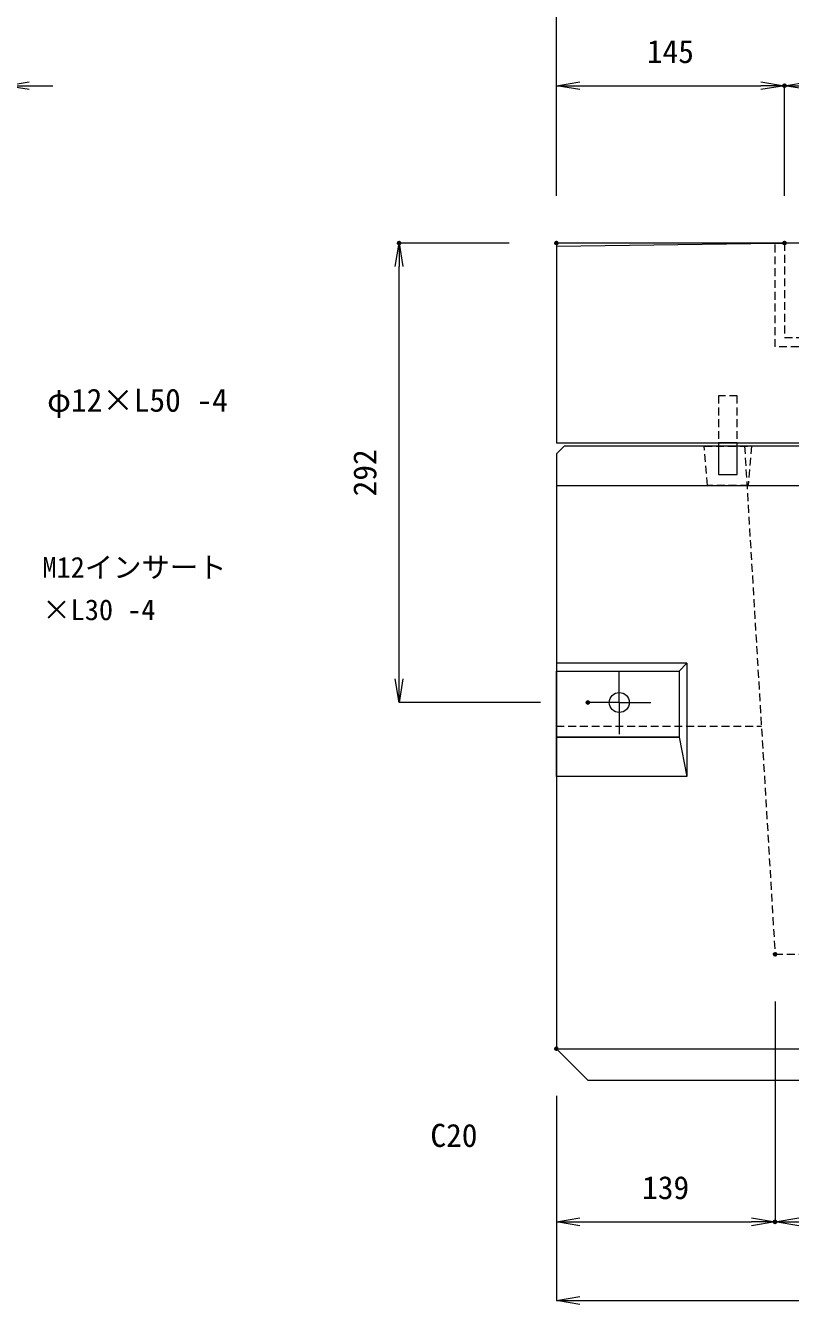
# Model space of a CAD drawing. Units: millimetres, scale not verified. Extents: x -1945 to 1945, y -1420 to 1420.
# Drawn here: x -381 to 105, y -644 to 169 of the extents above; entities that cross this region are included whole.
import ezdxf
from ezdxf.enums import TextEntityAlignment as Align

# ---------------------------------------------------------------- set-up
doc = ezdxf.new("R2010")
doc.units = ezdxf.units.MM
doc.header["$LTSCALE"] = 10
doc.header["$PDMODE"] = 32
doc.header["$PDSIZE"] = 2
doc.linetypes.add('USER1', pattern=[0.75, 0.5, -0.25])
for name, color, linetype, lineweight in [('0-3_KIJUN', 7, 'Continuous', 18), ('0-5_SUNPO_S10', 3, 'Continuous', 18), ('0-8__0-0_0', 7, 'Continuous', 18)]:
    doc.layers.add(name, color=color, linetype=linetype, lineweight=lineweight)
doc.layers.add('0-9__0-2_DEFPOINTS', color=7, linetype='Continuous')
doc.styles.add('ＭＳ ゴシック', font='')
doc.styles.get('ＭＳ ゴシック').set_extended_font_data('MS Gothic')

# ---------------------------------------------------------------- blocks, each defined once
blk = doc.blocks.new('_OPEN')
at = {"layer": '0-8__0-0_0'}
blk.add_line((0, 0), (-1, 0), dxfattribs=at)
blk.add_lwpolyline([(-1, 0.1667), (0, 0), (-1, -0.1667)], dxfattribs=at)
blk = doc.blocks.new('_D14')
at = {"layer": '0-5_SUNPO_S10'}
for p, q in [((2040, 969), (2040, 829)), ((1901, 909), (1901, 829)), ((1916, 829), (2025, 829))]:
    blk.add_line(p, q, dxfattribs=at)
at = {"layer": '0-9__0-2_DEFPOINTS'}
for p in [(2040, 999), (1901, 939), (2040, 829)]:
    blk.add_point(p, dxfattribs=at)
at = {"layer": '0-5_SUNPO_S10', "xscale": 15, "yscale": 15, "rotation": 180}
blk.add_blockref('_OPEN', (1901, 829), dxfattribs=at)
at = {"layer": '0-5_SUNPO_S10', "xscale": 15, "yscale": 15}
blk.add_blockref('_OPEN', (2040, 829), dxfattribs=at)
at = {"layer": '0-5_SUNPO_S10', "color": 7, "style": 'ＭＳ ゴシック'}
blk.add_text('139', height=14.66, dxfattribs=at).set_placement((1955.5, 839), align=Align.BOTTOM_LEFT)
blk = doc.blocks.new('_D11')
at = {"layer": '0-5_SUNPO_S10'}
for p, q in [((2040, 969), (2040, 829)), ((2760, 969), (2760, 829)), ((2055, 829), (2745, 829))]:
    blk.add_line(p, q, dxfattribs=at)
at = {"layer": '0-9__0-2_DEFPOINTS'}
for p in [(2040, 999), (2760, 999), (2760, 829)]:
    blk.add_point(p, dxfattribs=at)
at = {"layer": '0-5_SUNPO_S10', "xscale": 15, "yscale": 15, "rotation": 180}
blk.add_blockref('_OPEN', (2040, 829), dxfattribs=at)
at = {"layer": '0-5_SUNPO_S10', "xscale": 15, "yscale": 15}
blk.add_blockref('_OPEN', (2760, 829), dxfattribs=at)
at = {"layer": '0-5_SUNPO_S10', "color": 7, "style": 'ＭＳ ゴシック'}
blk.add_text('720', height=14.66, dxfattribs=at).set_placement((2385, 839), align=Align.BOTTOM_LEFT)
blk = doc.blocks.new('_D13')
at = {"layer": '0-5_SUNPO_S10'}
for p, q in [((1871, 1451), (1801, 1451)), ((1801, 1174), (1801, 1436)), ((1891, 1159), (1801, 1159))]:
    blk.add_line(p, q, dxfattribs=at)
at = {"layer": '0-9__0-2_DEFPOINTS'}
for p in [(1801, 1451), (1901, 1451), (1921, 1159)]:
    blk.add_point(p, dxfattribs=at)
at = {"layer": '0-5_SUNPO_S10', "xscale": 15, "yscale": 15}
for p, rotation in [((1801, 1451), 90), ((1801, 1159), 270)]:
    blk.add_blockref('_OPEN', p, dxfattribs=dict(at, rotation=rotation))
at = {"layer": '0-5_SUNPO_S10', "color": 7, "style": 'ＭＳ ゴシック'}
blk.add_text('292', height=14.66, rotation=90, dxfattribs=at).set_placement((1791, 1290), align=Align.BOTTOM_LEFT)
blk = doc.blocks.new('_D15')
at = {"layer": '0-5_SUNPO_S10'}
for p, q in [((1901, 909), (1901, 779)), ((2899, 909), (2899, 779)), ((1916, 779), (2884, 779))]:
    blk.add_line(p, q, dxfattribs=at)
at = {"layer": '0-9__0-2_DEFPOINTS'}
for p in [(1901, 939), (2899, 939), (2899, 779)]:
    blk.add_point(p, dxfattribs=at)
at = {"layer": '0-5_SUNPO_S10', "xscale": 15, "yscale": 15, "rotation": 180}
blk.add_blockref('_OPEN', (1901, 779), dxfattribs=at)
at = {"layer": '0-5_SUNPO_S10', "xscale": 15, "yscale": 15}
blk.add_blockref('_OPEN', (2899, 779), dxfattribs=at)
at = {"layer": '0-5_SUNPO_S10', "color": 7, "style": 'ＭＳ ゴシック'}
blk.add_text('998', height=14.66, dxfattribs=at).set_placement((2385, 789), align=Align.BOTTOM_LEFT)
blk = doc.blocks.new('_D23')
at = {"layer": '0-5_SUNPO_S10'}
for p, q in [((1901, 1481), (1901, 1551)), ((1916, 1551), (2031, 1551)), ((2046, 1481), (2046, 1551))]:
    blk.add_line(p, q, dxfattribs=at)
at = {"layer": '0-9__0-2_DEFPOINTS'}
for p in [(2046, 1551), (1901, 1451), (2046, 1451)]:
    blk.add_point(p, dxfattribs=at)
at = {"layer": '0-5_SUNPO_S10', "xscale": 15, "yscale": 15, "rotation": 180}
blk.add_blockref('_OPEN', (1901, 1551), dxfattribs=at)
at = {"layer": '0-5_SUNPO_S10', "xscale": 15, "yscale": 15}
blk.add_blockref('_OPEN', (2046, 1551), dxfattribs=at)
at = {"layer": '0-5_SUNPO_S10', "color": 7, "style": 'ＭＳ ゴシック'}
blk.add_text('145', height=14.66, dxfattribs=at).set_placement((1958.5, 1561), align=Align.BOTTOM_LEFT)
blk = doc.blocks.new('_D24')
at = {"layer": '0-5_SUNPO_S10'}
for p, q in [((2046, 1481), (2046, 1551)), ((2061, 1551), (2739, 1551)), ((2754, 1481), (2754, 1551))]:
    blk.add_line(p, q, dxfattribs=at)
at = {"layer": '0-9__0-2_DEFPOINTS'}
for p in [(2754, 1551), (2046, 1451), (2754, 1451)]:
    blk.add_point(p, dxfattribs=at)
at = {"layer": '0-5_SUNPO_S10', "xscale": 15, "yscale": 15, "rotation": 180}
blk.add_blockref('_OPEN', (2046, 1551), dxfattribs=at)
at = {"layer": '0-5_SUNPO_S10', "xscale": 15, "yscale": 15}
blk.add_blockref('_OPEN', (2754, 1551), dxfattribs=at)
at = {"layer": '0-5_SUNPO_S10', "color": 7, "style": 'ＭＳ ゴシック'}
blk.add_text('708', height=14.66, dxfattribs=at).set_placement((2385, 1561), align=Align.BOTTOM_LEFT)
blk = doc.blocks.new('_D26')
at = {"layer": '0-5_SUNPO_S10'}
for p, q in [((1901, 1481), (1901, 1601)), ((1916, 1601), (2884, 1601)), ((2899, 1481), (2899, 1601))]:
    blk.add_line(p, q, dxfattribs=at)
at = {"layer": '0-9__0-2_DEFPOINTS'}
for p in [(2899, 1601), (1901, 1451), (2899, 1451)]:
    blk.add_point(p, dxfattribs=at)
at = {"layer": '0-5_SUNPO_S10', "xscale": 15, "yscale": 15, "rotation": 180}
blk.add_blockref('_OPEN', (1901, 1601), dxfattribs=at)
at = {"layer": '0-5_SUNPO_S10', "xscale": 15, "yscale": 15}
blk.add_blockref('_OPEN', (2899, 1601), dxfattribs=at)
at = {"layer": '0-5_SUNPO_S10', "color": 7, "style": 'ＭＳ ゴシック'}
blk.add_text('998', height=14.66, dxfattribs=at).set_placement((2385, 1611), align=Align.BOTTOM_LEFT)
blk = doc.blocks.new('_D30')
at = {"layer": '0-5_SUNPO_S10'}
for p, q in [((1511, 1551), (1496, 1551)), ((1526, 1481), (1526, 1551)), ((1526, 1551), (1551, 1551)), ((1551, 1327), (1551, 1551)), ((1566, 1551), (1581, 1551))]:
    blk.add_line(p, q, dxfattribs=at)
at = {"layer": '0-9__0-2_DEFPOINTS'}
for p in [(1551, 1551), (1526, 1451), (1551, 1297)]:
    blk.add_point(p, dxfattribs=at)
at = {"layer": '0-5_SUNPO_S10', "xscale": 15, "yscale": 15}
blk.add_blockref('_OPEN', (1526, 1551), dxfattribs=at)
at = {"layer": '0-5_SUNPO_S10', "xscale": 15, "yscale": 15, "rotation": 180}
blk.add_blockref('_OPEN', (1551, 1551), dxfattribs=at)
at = {"layer": '0-5_SUNPO_S10', "color": 7, "style": 'ＭＳ ゴシック'}
blk.add_text('25', height=14.66, dxfattribs=at).set_placement((1528.5, 1561), align=Align.BOTTOM_LEFT)

msp = doc.modelspace()

# ---------------------------------------------------------------- linework, layer by layer
at = {"layer": '0-3_KIJUN', "color": 3}
msp.add_line((-44, 29), (95, 31), dxfattribs=at)
at = {"layer": '0-3_KIJUN', "linetype": 'USER1'}
for p, q in [((95, 31), (101, 31)), ((-44, -276), (86.29, -276))]:
    msp.add_line(p, q, dxfattribs=at)
at = {"layer": '0-3_KIJUN'}
for p, q in [((-44, -123), (954, -123)), ((-4, -261), (-4, -241)), ((-4, -261), (-24, -261)), ((-4, -261), (-4, -281)), ((-4, -261), (16, -261)), ((-44, -481), (954, -481))]:
    msp.add_line(p, q, dxfattribs=at)
for points in [[(-44, -96), (954, -96), (954, 31), (-44, 31)], [(71, -96), (59, -96), (59, -116), (71, -116)], [(-44, -103), (-44, -481), (-24, -501), (934, -501), (954, -481), (954, -103), (949, -98), (-39, -98)], [(39, -236), (-44, -236), (-44, -241), (34, -241)], [(-44, -241), (34, -241), (34, -283), (-44, -283)]]:
    msp.add_lwpolyline(points, close=True, dxfattribs=at)
at = {"layer": '0-3_KIJUN', "linetype": 'USER1'}
for points in [[(95, 31), (101, 31), (101, -29), (809, -29), (809, 31), (815, 31), (815, -35), (95, -35)], [(71, -66), (59, -66), (59, -116), (71, -116)], [(50, -98), (80, -98), (78, -123), (52, -123)]]:
    msp.add_lwpolyline(points, close=True, dxfattribs=at)
msp.add_lwpolyline([(75.6, -98), (95, -421), (815, -421), (834.4, -98)], dxfattribs=at)
at = {"layer": '0-3_KIJUN'}
msp.add_lwpolyline([(39, -236), (39, -308), (-44, -308), (-44, -283), (34, -283), (39, -308)], dxfattribs=at)
msp.add_circle((-4, -261), 6.35, dxfattribs=at)

# ---------------------------------------------------------------- block references
at = {"layer": '0-5_SUNPO_S10'}
for name in ['_D26', '_D30', '_D23', '_D24', '_D13', '_D14', '_D11', '_D15']:
    msp.add_blockref(name, (-1945, -1420), dxfattribs=at)

# ---------------------------------------------------------------- texts
at = {"layer": '0-5_SUNPO_S10', "color": 7, "style": 'ＭＳ ゴシック'}
for s, height, p in [('φ12×L50 -4', 14.66, (-367.63, -80.6)), ('M12インサート', 13.2, (-370.62, -185.61)), ('×L30 -4', 13.2, (-370.62, -212.61)), ('C20', 14.66, (-124.05, -547.8))]:
    msp.add_text(s, height=height, dxfattribs=at).set_placement(p, align=Align.BOTTOM_LEFT)

doc.saveas('drawing.dxf')
